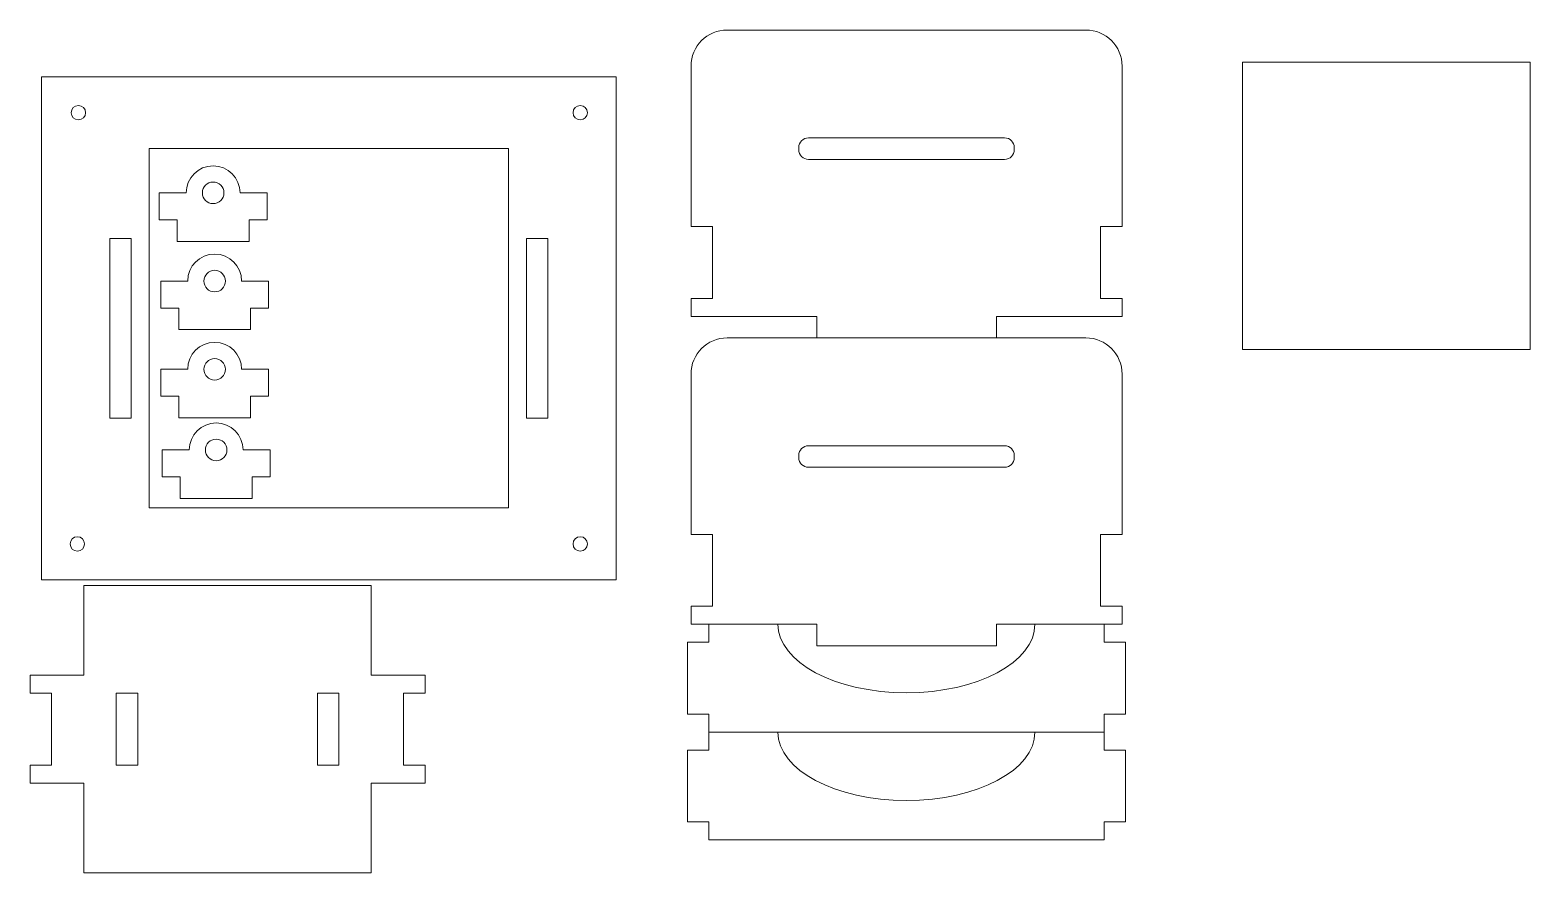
# Model space of a CAD drawing. Header units: millimetres. Extents: x -68 to 350, y -108 to 127.
import ezdxf

# ---------------------------------------------------------------- set-up
doc = ezdxf.new("R2010")
doc.units = ezdxf.units.MM
doc.header["$MEASUREMENT"] = 0
doc.layers.add('Layer 1', color=7, linetype='Continuous')

msp = doc.modelspace()

# ---------------------------------------------------------------- linework, layer by layer
at = {"layer": 'Layer 1', "color": 250, "lineweight": 20}
for points in [[(270.0743, 37.9104), (350.0743, 37.9104), (350.0743, 117.9104), (270.0743, 117.9104), (270.0743, 37.9104)], [(-64.323, -26.1498), (95.677, -26.1498), (95.677, 113.8502), (-64.323, 113.8502), (-64.323, -26.1498)], [(-34.323, -6.1498), (65.677, -6.1498), (65.677, 93.8502), (-34.323, 93.8502), (-34.323, -6.1498)], [(-45.323, 18.8502), (-39.323, 18.8502), (-39.323, 68.8502), (-45.323, 68.8502), (-45.323, 18.8502)], [(70.677, 18.8502), (76.677, 18.8502), (76.677, 68.8502), (70.677, 68.8502), (70.677, 18.8502)], [(-43.5058, -77.7163), (-37.5058, -77.7163), (-37.5058, -57.7163), (-43.5058, -57.7163), (-43.5058, -77.7163)], [(12.4942, -77.7163), (18.4942, -77.7163), (18.4942, -57.7163), (12.4942, -57.7163), (12.4942, -77.7163)]]:
    msp.add_lwpolyline(points, close=True, dxfattribs=at)
for centre, major_axis in [((-54.0295, 103.8502), (0, 2)), ((85.677, 103.8502), (0, 2)), ((-16.5272, 81.5454), (0, 3)), ((-16.1039, 56.992), (0, 3)), ((-16.1039, 32.4387), (0, 3)), ((-15.6805, 10.002), (0, 3)), ((-54.323, -16.1498), (0, 2)), ((85.677, -16.1498), (0, 2))]:
    msp.add_ellipse(centre, major_axis=major_axis, ratio=1, dxfattribs=at)
for points, knots in [([(151.5134, 41.1715), (151.5134, 41.1715), (151.5134, 47.1715), (151.5134, 47.1715), (151.5134, 47.1715), (151.5134, 47.1715), (126.5598, 47.1715), (126.5598, 47.1715), (126.5598, 47.1715), (126.5598, 47.1715), (116.5134, 47.1715), (116.5134, 47.1715), (116.5134, 47.1715), (116.5134, 47.1715), (116.5134, 52.1715), (116.5134, 52.1715), (116.5134, 52.1715), (116.5134, 52.1715), (122.5134, 52.1715), (122.5134, 52.1715), (122.5134, 52.1715), (122.5134, 52.1715), (122.5134, 72.1715), (122.5134, 72.1715), (122.5134, 72.1715), (122.5134, 72.1715), (116.5134, 72.1715), (116.5134, 72.1715), (116.5134, 72.1715), (116.5134, 72.1715), (116.5134, 116.8051), (116.5134, 116.8051), (116.5134, 116.8051), (116.5134, 122.3307), (121.0342, 126.8515), (126.5598, 126.8515), (126.5598, 126.8515), (126.5598, 126.8515), (226.467, 126.8515), (226.467, 126.8515), (226.467, 126.8515), (231.9926, 126.8515), (236.5134, 122.3305), (236.5134, 116.8051), (236.5134, 116.8051), (236.5134, 116.8051), (236.5134, 72.1715), (236.5134, 72.1715), (236.5134, 72.1715), (236.5134, 72.1715), (230.5134, 72.1715), (230.5134, 72.1715), (230.5134, 72.1715), (230.5134, 72.1715), (230.5134, 52.1715), (230.5134, 52.1715), (230.5134, 52.1715), (230.5134, 52.1715), (236.5134, 52.1715), (236.5134, 52.1715), (236.5134, 52.1715), (236.5134, 52.1715), (236.5134, 47.1715), (236.5134, 47.1715), (236.5134, 47.1715), (236.5134, 47.1715), (226.467, 47.1715), (226.467, 47.1715), (226.467, 47.1715), (226.467, 47.1715), (201.5134, 47.1715), (201.5134, 47.1715), (201.5134, 47.1715), (201.5134, 47.1715), (201.5134, 41.1715), (201.5134, 41.1715), (201.5134, 41.1715), (201.5134, 41.1715), (151.5134, 41.1715), (151.5134, 41.1715)], [0, 0, 0, 0, 0.04761905, 0.04761905, 0.04761905, 0.04761905, 0.0952381, 0.0952381, 0.0952381, 0.0952381, 0.14285714, 0.14285714, 0.14285714, 0.14285714, 0.19047619, 0.19047619, 0.19047619, 0.19047619, 0.23809524, 0.23809524, 0.23809524, 0.23809524, 0.28571429, 0.28571429, 0.28571429, 0.28571429, 0.33333333, 0.33333333, 0.33333333, 0.33333333, 0.38095238, 0.38095238, 0.38095238, 0.38095238, 0.42857143, 0.42857143, 0.42857143, 0.42857143, 0.47619048, 0.47619048, 0.47619048, 0.47619048, 0.52380952, 0.52380952, 0.52380952, 0.52380952, 0.57142857, 0.57142857, 0.57142857, 0.57142857, 0.61904762, 0.61904762, 0.61904762, 0.61904762, 0.66666667, 0.66666667, 0.66666667, 0.66666667, 0.71428571, 0.71428571, 0.71428571, 0.71428571, 0.76190476, 0.76190476, 0.76190476, 0.76190476, 0.80952381, 0.80952381, 0.80952381, 0.80952381, 0.85714286, 0.85714286, 0.85714286, 0.85714286, 0.9047619, 0.9047619, 0.9047619, 0.9047619, 1, 1, 1, 1]), ([(149.2084, 96.8515), (149.2084, 96.8515), (203.8184, 96.8515), (203.8184, 96.8515), (203.8184, 96.8515), (205.3007, 96.8515), (206.5134, 95.6388), (206.5134, 94.1565), (206.5134, 94.1565), (206.5134, 94.1565), (206.5134, 93.5465), (206.5134, 93.5465), (206.5134, 93.5465), (206.5134, 92.0642), (205.3007, 90.8515), (203.8184, 90.8515), (203.8184, 90.8515), (203.8184, 90.8515), (149.2084, 90.8515), (149.2084, 90.8515), (149.2084, 90.8515), (147.7261, 90.8515), (146.5134, 92.0642), (146.5134, 93.5465), (146.5134, 93.5465), (146.5134, 93.5465), (146.5134, 94.1565), (146.5134, 94.1565), (146.5134, 94.1565), (146.5134, 95.6388), (147.7261, 96.8515), (149.2084, 96.8515)], [0, 0, 0, 0, 0.11111111, 0.11111111, 0.11111111, 0.11111111, 0.22222222, 0.22222222, 0.22222222, 0.22222222, 0.33333333, 0.33333333, 0.33333333, 0.33333333, 0.44444444, 0.44444444, 0.44444444, 0.44444444, 0.55555556, 0.55555556, 0.55555556, 0.55555556, 0.66666667, 0.66666667, 0.66666667, 0.66666667, 0.77777778, 0.77777778, 0.77777778, 0.77777778, 1, 1, 1, 1]), ([(-16.5272, 89.0454), (-12.385, 89.0454), (-9.0272, 85.6876), (-9.0272, 81.5454), (-9.0272, 81.5454), (-9.0272, 81.5454), (-1.5272, 81.5454), (-1.5272, 81.5454), (-1.5272, 81.5454), (-1.5272, 81.5454), (-1.5272, 74.0454), (-1.5272, 74.0454), (-1.5272, 74.0454), (-1.5272, 74.0454), (-6.5272, 74.0454), (-6.5272, 74.0454), (-6.5272, 74.0454), (-6.5272, 74.0454), (-6.5272, 68.0454), (-6.5272, 68.0454), (-6.5272, 68.0454), (-6.5272, 68.0454), (-26.5272, 68.0454), (-26.5272, 68.0454), (-26.5272, 68.0454), (-26.5272, 68.0454), (-26.5272, 74.0454), (-26.5272, 74.0454), (-26.5272, 74.0454), (-26.5272, 74.0454), (-31.5272, 74.0454), (-31.5272, 74.0454), (-31.5272, 74.0454), (-31.5272, 74.0454), (-31.5272, 81.5454), (-31.5272, 81.5454), (-31.5272, 81.5454), (-31.5272, 81.5454), (-24.0272, 81.5454), (-24.0272, 81.5454), (-24.0272, 81.5454), (-24.0272, 85.6876), (-20.6694, 89.0454), (-16.5272, 89.0454)], [0, 0, 0, 0, 0.08333333, 0.08333333, 0.08333333, 0.08333333, 0.16666667, 0.16666667, 0.16666667, 0.16666667, 0.25, 0.25, 0.25, 0.25, 0.33333333, 0.33333333, 0.33333333, 0.33333333, 0.41666667, 0.41666667, 0.41666667, 0.41666667, 0.5, 0.5, 0.5, 0.5, 0.58333333, 0.58333333, 0.58333333, 0.58333333, 0.66666667, 0.66666667, 0.66666667, 0.66666667, 0.75, 0.75, 0.75, 0.75, 0.83333333, 0.83333333, 0.83333333, 0.83333333, 1, 1, 1, 1]), ([(-16.1039, 64.492), (-11.9617, 64.492), (-8.6039, 61.1342), (-8.6039, 56.992), (-8.6039, 56.992), (-8.6039, 56.992), (-1.1039, 56.992), (-1.1039, 56.992), (-1.1039, 56.992), (-1.1039, 56.992), (-1.1039, 49.492), (-1.1039, 49.492), (-1.1039, 49.492), (-1.1039, 49.492), (-6.1039, 49.492), (-6.1039, 49.492), (-6.1039, 49.492), (-6.1039, 49.492), (-6.1039, 43.492), (-6.1039, 43.492), (-6.1039, 43.492), (-6.1039, 43.492), (-26.1039, 43.492), (-26.1039, 43.492), (-26.1039, 43.492), (-26.1039, 43.492), (-26.1039, 49.492), (-26.1039, 49.492), (-26.1039, 49.492), (-26.1039, 49.492), (-31.1039, 49.492), (-31.1039, 49.492), (-31.1039, 49.492), (-31.1039, 49.492), (-31.1039, 56.992), (-31.1039, 56.992), (-31.1039, 56.992), (-31.1039, 56.992), (-23.6039, 56.992), (-23.6039, 56.992), (-23.6039, 56.992), (-23.6039, 61.1342), (-20.2461, 64.492), (-16.1039, 64.492)], [0, 0, 0, 0, 0.08333333, 0.08333333, 0.08333333, 0.08333333, 0.16666667, 0.16666667, 0.16666667, 0.16666667, 0.25, 0.25, 0.25, 0.25, 0.33333333, 0.33333333, 0.33333333, 0.33333333, 0.41666667, 0.41666667, 0.41666667, 0.41666667, 0.5, 0.5, 0.5, 0.5, 0.58333333, 0.58333333, 0.58333333, 0.58333333, 0.66666667, 0.66666667, 0.66666667, 0.66666667, 0.75, 0.75, 0.75, 0.75, 0.83333333, 0.83333333, 0.83333333, 0.83333333, 1, 1, 1, 1]), ([(-16.1039, 39.9387), (-11.9617, 39.9387), (-8.6039, 36.5809), (-8.6039, 32.4387), (-8.6039, 32.4387), (-8.6039, 32.4387), (-1.1039, 32.4387), (-1.1039, 32.4387), (-1.1039, 32.4387), (-1.1039, 32.4387), (-1.1039, 24.9387), (-1.1039, 24.9387), (-1.1039, 24.9387), (-1.1039, 24.9387), (-6.1039, 24.9387), (-6.1039, 24.9387), (-6.1039, 24.9387), (-6.1039, 24.9387), (-6.1039, 18.9387), (-6.1039, 18.9387), (-6.1039, 18.9387), (-6.1039, 18.9387), (-26.1039, 18.9387), (-26.1039, 18.9387), (-26.1039, 18.9387), (-26.1039, 18.9387), (-26.1039, 24.9387), (-26.1039, 24.9387), (-26.1039, 24.9387), (-26.1039, 24.9387), (-31.1039, 24.9387), (-31.1039, 24.9387), (-31.1039, 24.9387), (-31.1039, 24.9387), (-31.1039, 32.4387), (-31.1039, 32.4387), (-31.1039, 32.4387), (-31.1039, 32.4387), (-23.6039, 32.4387), (-23.6039, 32.4387), (-23.6039, 32.4387), (-23.6039, 36.5809), (-20.2461, 39.9387), (-16.1039, 39.9387)], [0, 0, 0, 0, 0.08333333, 0.08333333, 0.08333333, 0.08333333, 0.16666667, 0.16666667, 0.16666667, 0.16666667, 0.25, 0.25, 0.25, 0.25, 0.33333333, 0.33333333, 0.33333333, 0.33333333, 0.41666667, 0.41666667, 0.41666667, 0.41666667, 0.5, 0.5, 0.5, 0.5, 0.58333333, 0.58333333, 0.58333333, 0.58333333, 0.66666667, 0.66666667, 0.66666667, 0.66666667, 0.75, 0.75, 0.75, 0.75, 0.83333333, 0.83333333, 0.83333333, 0.83333333, 1, 1, 1, 1]), ([(151.5134, -44.5085), (151.5134, -44.5085), (151.5134, -38.5085), (151.5134, -38.5085), (151.5134, -38.5085), (151.5134, -38.5085), (126.5598, -38.5085), (126.5598, -38.5085), (126.5598, -38.5085), (126.5598, -38.5085), (116.5134, -38.5085), (116.5134, -38.5085), (116.5134, -38.5085), (116.5134, -38.5085), (116.5134, -33.5085), (116.5134, -33.5085), (116.5134, -33.5085), (116.5134, -33.5085), (122.5134, -33.5085), (122.5134, -33.5085), (122.5134, -33.5085), (122.5134, -33.5085), (122.5134, -13.5085), (122.5134, -13.5085), (122.5134, -13.5085), (122.5134, -13.5085), (116.5134, -13.5085), (116.5134, -13.5085), (116.5134, -13.5085), (116.5134, -13.5085), (116.5134, 31.1251), (116.5134, 31.1251), (116.5134, 31.1251), (116.5134, 36.6507), (121.0342, 41.1715), (126.5598, 41.1715), (126.5598, 41.1715), (126.5598, 41.1715), (226.467, 41.1715), (226.467, 41.1715), (226.467, 41.1715), (231.9926, 41.1715), (236.5134, 36.6505), (236.5134, 31.1251), (236.5134, 31.1251), (236.5134, 31.1251), (236.5134, -13.5085), (236.5134, -13.5085), (236.5134, -13.5085), (236.5134, -13.5085), (230.5134, -13.5085), (230.5134, -13.5085), (230.5134, -13.5085), (230.5134, -13.5085), (230.5134, -33.5085), (230.5134, -33.5085), (230.5134, -33.5085), (230.5134, -33.5085), (236.5134, -33.5085), (236.5134, -33.5085), (236.5134, -33.5085), (236.5134, -33.5085), (236.5134, -38.5085), (236.5134, -38.5085), (236.5134, -38.5085), (236.5134, -38.5085), (226.467, -38.5085), (226.467, -38.5085), (226.467, -38.5085), (226.467, -38.5085), (201.5134, -38.5085), (201.5134, -38.5085), (201.5134, -38.5085), (201.5134, -38.5085), (201.5134, -44.5085), (201.5134, -44.5085), (201.5134, -44.5085), (201.5134, -44.5085), (151.5134, -44.5085), (151.5134, -44.5085)], [0, 0, 0, 0, 0.04761905, 0.04761905, 0.04761905, 0.04761905, 0.0952381, 0.0952381, 0.0952381, 0.0952381, 0.14285714, 0.14285714, 0.14285714, 0.14285714, 0.19047619, 0.19047619, 0.19047619, 0.19047619, 0.23809524, 0.23809524, 0.23809524, 0.23809524, 0.28571429, 0.28571429, 0.28571429, 0.28571429, 0.33333333, 0.33333333, 0.33333333, 0.33333333, 0.38095238, 0.38095238, 0.38095238, 0.38095238, 0.42857143, 0.42857143, 0.42857143, 0.42857143, 0.47619048, 0.47619048, 0.47619048, 0.47619048, 0.52380952, 0.52380952, 0.52380952, 0.52380952, 0.57142857, 0.57142857, 0.57142857, 0.57142857, 0.61904762, 0.61904762, 0.61904762, 0.61904762, 0.66666667, 0.66666667, 0.66666667, 0.66666667, 0.71428571, 0.71428571, 0.71428571, 0.71428571, 0.76190476, 0.76190476, 0.76190476, 0.76190476, 0.80952381, 0.80952381, 0.80952381, 0.80952381, 0.85714286, 0.85714286, 0.85714286, 0.85714286, 0.9047619, 0.9047619, 0.9047619, 0.9047619, 1, 1, 1, 1]), ([(-15.6805, 17.502), (-11.5383, 17.502), (-8.1805, 14.1442), (-8.1805, 10.002), (-8.1805, 10.002), (-8.1805, 10.002), (-0.6805, 10.002), (-0.6805, 10.002), (-0.6805, 10.002), (-0.6805, 10.002), (-0.6805, 2.502), (-0.6805, 2.502), (-0.6805, 2.502), (-0.6805, 2.502), (-5.6805, 2.502), (-5.6805, 2.502), (-5.6805, 2.502), (-5.6805, 2.502), (-5.6805, -3.498), (-5.6805, -3.498), (-5.6805, -3.498), (-5.6805, -3.498), (-25.6805, -3.498), (-25.6805, -3.498), (-25.6805, -3.498), (-25.6805, -3.498), (-25.6805, 2.502), (-25.6805, 2.502), (-25.6805, 2.502), (-25.6805, 2.502), (-30.6805, 2.502), (-30.6805, 2.502), (-30.6805, 2.502), (-30.6805, 2.502), (-30.6805, 10.002), (-30.6805, 10.002), (-30.6805, 10.002), (-30.6805, 10.002), (-23.1805, 10.002), (-23.1805, 10.002), (-23.1805, 10.002), (-23.1805, 14.1442), (-19.8227, 17.502), (-15.6805, 17.502)], [0, 0, 0, 0, 0.08333333, 0.08333333, 0.08333333, 0.08333333, 0.16666667, 0.16666667, 0.16666667, 0.16666667, 0.25, 0.25, 0.25, 0.25, 0.33333333, 0.33333333, 0.33333333, 0.33333333, 0.41666667, 0.41666667, 0.41666667, 0.41666667, 0.5, 0.5, 0.5, 0.5, 0.58333333, 0.58333333, 0.58333333, 0.58333333, 0.66666667, 0.66666667, 0.66666667, 0.66666667, 0.75, 0.75, 0.75, 0.75, 0.83333333, 0.83333333, 0.83333333, 0.83333333, 1, 1, 1, 1]), ([(149.2084, 11.1715), (149.2084, 11.1715), (203.8184, 11.1715), (203.8184, 11.1715), (203.8184, 11.1715), (205.3007, 11.1715), (206.5134, 9.9588), (206.5134, 8.4765), (206.5134, 8.4765), (206.5134, 8.4765), (206.5134, 7.8665), (206.5134, 7.8665), (206.5134, 7.8665), (206.5134, 6.3842), (205.3007, 5.1715), (203.8184, 5.1715), (203.8184, 5.1715), (203.8184, 5.1715), (149.2084, 5.1715), (149.2084, 5.1715), (149.2084, 5.1715), (147.7261, 5.1715), (146.5134, 6.3842), (146.5134, 7.8665), (146.5134, 7.8665), (146.5134, 7.8665), (146.5134, 8.4765), (146.5134, 8.4765), (146.5134, 8.4765), (146.5134, 9.9588), (147.7261, 11.1715), (149.2084, 11.1715)], [0, 0, 0, 0, 0.11111111, 0.11111111, 0.11111111, 0.11111111, 0.22222222, 0.22222222, 0.22222222, 0.22222222, 0.33333333, 0.33333333, 0.33333333, 0.33333333, 0.44444444, 0.44444444, 0.44444444, 0.44444444, 0.55555556, 0.55555556, 0.55555556, 0.55555556, 0.66666667, 0.66666667, 0.66666667, 0.66666667, 0.77777778, 0.77777778, 0.77777778, 0.77777778, 1, 1, 1, 1]), ([(-52.5058, -27.7163), (-52.5058, -27.7163), (27.4942, -27.7163), (27.4942, -27.7163), (27.4942, -27.7163), (27.4942, -27.7163), (27.4942, -52.7163), (27.4942, -52.7163), (27.4942, -52.7163), (27.4942, -52.7163), (42.4942, -52.7163), (42.4942, -52.7163), (42.4942, -52.7163), (42.4942, -52.7163), (42.4942, -57.7163), (42.4942, -57.7163), (42.4942, -57.7163), (42.4942, -57.7163), (36.4942, -57.7163), (36.4942, -57.7163), (36.4942, -57.7163), (36.4942, -57.7163), (36.4942, -77.7163), (36.4942, -77.7163), (36.4942, -77.7163), (36.4942, -77.7163), (42.4942, -77.7163), (42.4942, -77.7163), (42.4942, -77.7163), (42.4942, -77.7163), (42.4942, -82.7163), (42.4942, -82.7163), (42.4942, -82.7163), (42.4942, -82.7163), (27.4942, -82.7163), (27.4942, -82.7163), (27.4942, -82.7163), (27.4942, -82.7163), (27.4942, -107.7163), (27.4942, -107.7163), (27.4942, -107.7163), (27.4942, -107.7163), (-52.5058, -107.7163), (-52.5058, -107.7163), (-52.5058, -107.7163), (-52.5058, -107.7163), (-52.5058, -82.7163), (-52.5058, -82.7163), (-52.5058, -82.7163), (-52.5058, -82.7163), (-67.5058, -82.7163), (-67.5058, -82.7163), (-67.5058, -82.7163), (-67.5058, -82.7163), (-67.5058, -77.7163), (-67.5058, -77.7163), (-67.5058, -77.7163), (-67.5058, -77.7163), (-61.5058, -77.7163), (-61.5058, -77.7163), (-61.5058, -77.7163), (-61.5058, -77.7163), (-61.5058, -57.7163), (-61.5058, -57.7163), (-61.5058, -57.7163), (-61.5058, -57.7163), (-67.5058, -57.7163), (-67.5058, -57.7163), (-67.5058, -57.7163), (-67.5058, -57.7163), (-67.5058, -52.7163), (-67.5058, -52.7163), (-67.5058, -52.7163), (-67.5058, -52.7163), (-52.5058, -52.7163), (-52.5058, -52.7163), (-52.5058, -52.7163), (-52.5058, -52.7163), (-52.5058, -27.7163), (-52.5058, -27.7163)], [0, 0, 0, 0, 0.04761905, 0.04761905, 0.04761905, 0.04761905, 0.0952381, 0.0952381, 0.0952381, 0.0952381, 0.14285714, 0.14285714, 0.14285714, 0.14285714, 0.19047619, 0.19047619, 0.19047619, 0.19047619, 0.23809524, 0.23809524, 0.23809524, 0.23809524, 0.28571429, 0.28571429, 0.28571429, 0.28571429, 0.33333333, 0.33333333, 0.33333333, 0.33333333, 0.38095238, 0.38095238, 0.38095238, 0.38095238, 0.42857143, 0.42857143, 0.42857143, 0.42857143, 0.47619048, 0.47619048, 0.47619048, 0.47619048, 0.52380952, 0.52380952, 0.52380952, 0.52380952, 0.57142857, 0.57142857, 0.57142857, 0.57142857, 0.61904762, 0.61904762, 0.61904762, 0.61904762, 0.66666667, 0.66666667, 0.66666667, 0.66666667, 0.71428571, 0.71428571, 0.71428571, 0.71428571, 0.76190476, 0.76190476, 0.76190476, 0.76190476, 0.80952381, 0.80952381, 0.80952381, 0.80952381, 0.85714286, 0.85714286, 0.85714286, 0.85714286, 0.9047619, 0.9047619, 0.9047619, 0.9047619, 1, 1, 1, 1]), ([(231.4902, -43.5085), (231.4902, -43.5085), (237.4902, -43.5085), (237.4902, -43.5085), (237.4902, -43.5085), (237.4902, -43.5085), (237.4902, -63.5085), (237.4902, -63.5085), (237.4902, -63.5085), (237.4902, -63.5085), (231.4902, -63.5085), (231.4902, -63.5085), (231.4902, -63.5085), (231.4902, -63.5085), (231.4902, -68.5085), (231.4902, -68.5085), (231.4902, -68.5085), (231.4902, -68.5085), (121.4902, -68.5085), (121.4902, -68.5085), (121.4902, -68.5085), (121.4902, -68.5085), (121.4902, -63.5085), (121.4902, -63.5085), (121.4902, -63.5085), (121.4902, -63.5085), (115.4902, -63.5085), (115.4902, -63.5085), (115.4902, -63.5085), (115.4902, -63.5085), (115.4902, -43.5085), (115.4902, -43.5085), (115.4902, -43.5085), (115.4902, -43.5085), (121.4902, -43.5085), (121.4902, -43.5085), (121.4902, -43.5085), (121.4902, -43.5085), (121.4902, -38.5085), (121.4902, -38.5085), (121.4902, -38.5085), (121.4902, -38.5085), (140.7186, -38.5085), (140.7186, -38.5085), (140.7186, -38.5085), (140.7186, -49.0295), (156.7341, -57.5585), (176.4902, -57.5585), (176.4902, -57.5585), (196.2463, -57.5585), (212.2618, -49.0295), (212.2618, -38.5085), (212.2618, -38.5085), (212.2618, -38.5085), (231.4902, -38.5085), (231.4902, -38.5085), (231.4902, -38.5085), (231.4902, -38.5085), (231.4902, -43.5085), (231.4902, -43.5085)], [0, 0, 0, 0, 0.0625, 0.0625, 0.0625, 0.0625, 0.125, 0.125, 0.125, 0.125, 0.1875, 0.1875, 0.1875, 0.1875, 0.25, 0.25, 0.25, 0.25, 0.3125, 0.3125, 0.3125, 0.3125, 0.375, 0.375, 0.375, 0.375, 0.4375, 0.4375, 0.4375, 0.4375, 0.5, 0.5, 0.5, 0.5, 0.5625, 0.5625, 0.5625, 0.5625, 0.625, 0.625, 0.625, 0.625, 0.6875, 0.6875, 0.6875, 0.6875, 0.75, 0.75, 0.75, 0.75, 0.8125, 0.8125, 0.8125, 0.8125, 0.875, 0.875, 0.875, 0.875, 1, 1, 1, 1]), ([(231.4902, -73.5085), (231.4902, -73.5085), (237.4902, -73.5085), (237.4902, -73.5085), (237.4902, -73.5085), (237.4902, -73.5085), (237.4902, -93.5085), (237.4902, -93.5085), (237.4902, -93.5085), (237.4902, -93.5085), (231.4902, -93.5085), (231.4902, -93.5085), (231.4902, -93.5085), (231.4902, -93.5085), (231.4902, -98.5085), (231.4902, -98.5085), (231.4902, -98.5085), (231.4902, -98.5085), (121.4902, -98.5085), (121.4902, -98.5085), (121.4902, -98.5085), (121.4902, -98.5085), (121.4902, -93.5085), (121.4902, -93.5085), (121.4902, -93.5085), (121.4902, -93.5085), (115.4902, -93.5085), (115.4902, -93.5085), (115.4902, -93.5085), (115.4902, -93.5085), (115.4902, -73.5085), (115.4902, -73.5085), (115.4902, -73.5085), (115.4902, -73.5085), (121.4902, -73.5085), (121.4902, -73.5085), (121.4902, -73.5085), (121.4902, -73.5085), (121.4902, -68.5085), (121.4902, -68.5085), (121.4902, -68.5085), (121.4902, -68.5085), (140.7186, -68.5085), (140.7186, -68.5085), (140.7186, -68.5085), (140.7186, -79.0295), (156.7341, -87.5585), (176.4902, -87.5585), (176.4902, -87.5585), (196.2463, -87.5585), (212.2618, -79.0295), (212.2618, -68.5085), (212.2618, -68.5085), (212.2618, -68.5085), (231.4902, -68.5085), (231.4902, -68.5085), (231.4902, -68.5085), (231.4902, -68.5085), (231.4902, -73.5085), (231.4902, -73.5085)], [0, 0, 0, 0, 0.0625, 0.0625, 0.0625, 0.0625, 0.125, 0.125, 0.125, 0.125, 0.1875, 0.1875, 0.1875, 0.1875, 0.25, 0.25, 0.25, 0.25, 0.3125, 0.3125, 0.3125, 0.3125, 0.375, 0.375, 0.375, 0.375, 0.4375, 0.4375, 0.4375, 0.4375, 0.5, 0.5, 0.5, 0.5, 0.5625, 0.5625, 0.5625, 0.5625, 0.625, 0.625, 0.625, 0.625, 0.6875, 0.6875, 0.6875, 0.6875, 0.75, 0.75, 0.75, 0.75, 0.8125, 0.8125, 0.8125, 0.8125, 0.875, 0.875, 0.875, 0.875, 1, 1, 1, 1])]:
    msp.add_open_spline(points, degree=3, knots=knots, dxfattribs=at)

doc.saveas('drawing.dxf')
